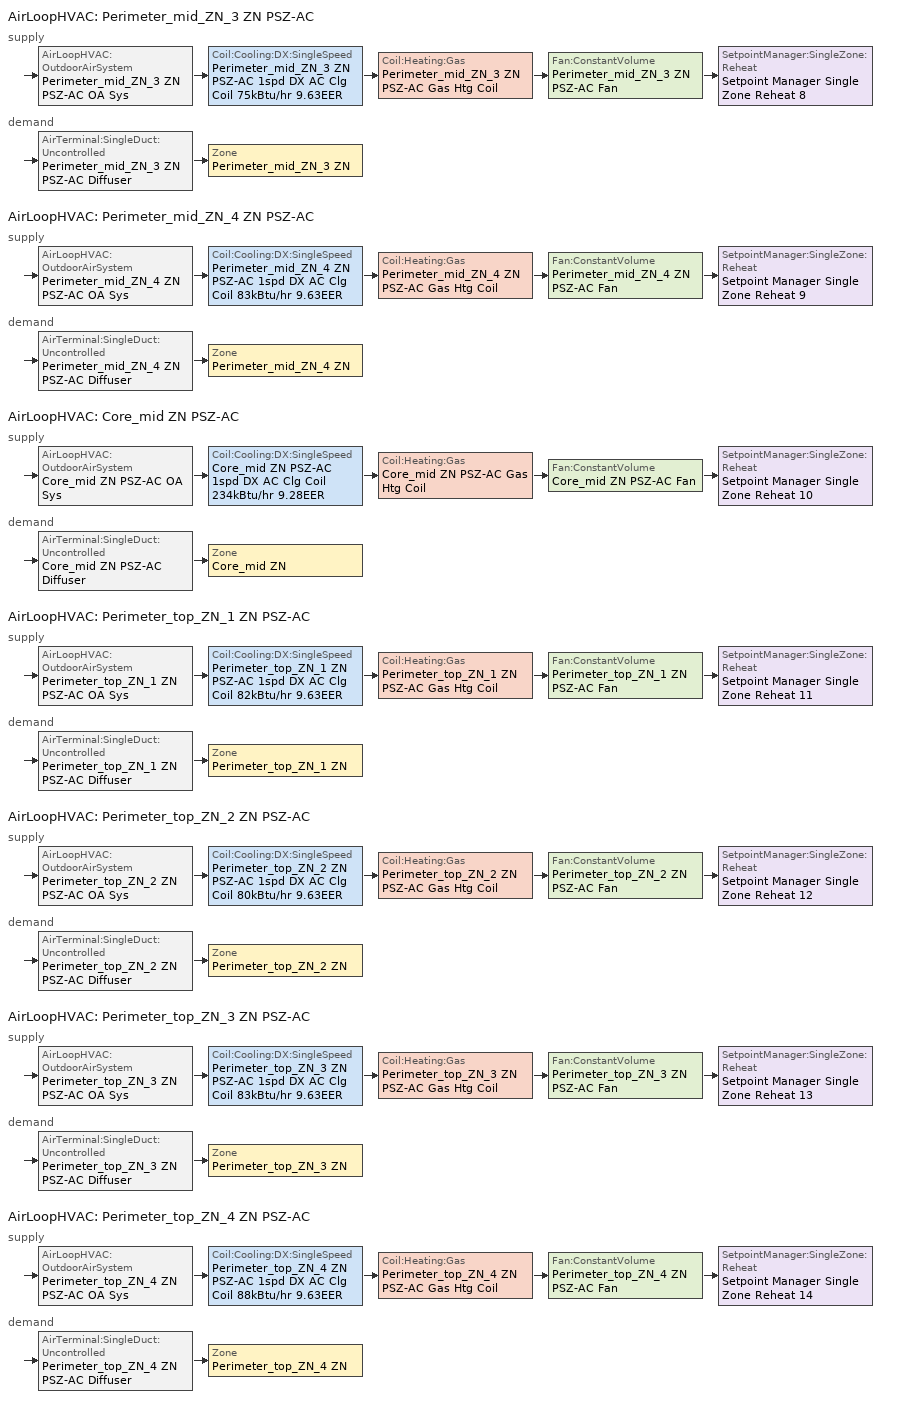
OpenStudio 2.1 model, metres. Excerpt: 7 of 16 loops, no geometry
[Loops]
AirLoopHVAC 'Perimeter_mid_ZN_3 ZN PSZ-AC'
 supply: AirLoopHVAC:OutdoorAirSystem 'Perimeter_mid_ZN_3 ZN PSZ-AC OA Sys' > Coil:Cooling:DX:SingleSpeed 'Perimeter_mid_ZN_3 ZN PSZ-AC 1spd DX AC Clg Coil 75kBtu/hr 9.63EER' > Coil:Heating:Gas 'Perimeter_mid_ZN_3 ZN PSZ-AC Gas Htg Coil' > Fan:ConstantVolume 'Perimeter_mid_ZN_3 ZN PSZ-AC Fan' > SetpointManager:SingleZone:Reheat 'Setpoint Manager Single Zone Reheat 8'
 demand: AirTerminal:SingleDuct:Uncontrolled 'Perimeter_mid_ZN_3 ZN PSZ-AC Diffuser' > Zone 'Perimeter_mid_ZN_3 ZN'
AirLoopHVAC 'Perimeter_mid_ZN_4 ZN PSZ-AC'
 supply: AirLoopHVAC:OutdoorAirSystem 'Perimeter_mid_ZN_4 ZN PSZ-AC OA Sys' > Coil:Cooling:DX:SingleSpeed 'Perimeter_mid_ZN_4 ZN PSZ-AC 1spd DX AC Clg Coil 83kBtu/hr 9.63EER' > Coil:Heating:Gas 'Perimeter_mid_ZN_4 ZN PSZ-AC Gas Htg Coil' > Fan:ConstantVolume 'Perimeter_mid_ZN_4 ZN PSZ-AC Fan' > SetpointManager:SingleZone:Reheat 'Setpoint Manager Single Zone Reheat 9'
 demand: AirTerminal:SingleDuct:Uncontrolled 'Perimeter_mid_ZN_4 ZN PSZ-AC Diffuser' > Zone 'Perimeter_mid_ZN_4 ZN'
AirLoopHVAC 'Core_mid ZN PSZ-AC'
 supply: AirLoopHVAC:OutdoorAirSystem 'Core_mid ZN PSZ-AC OA Sys' > Coil:Cooling:DX:SingleSpeed 'Core_mid ZN PSZ-AC 1spd DX AC Clg Coil 234kBtu/hr 9.28EER' > Coil:Heating:Gas 'Core_mid ZN PSZ-AC Gas Htg Coil' > Fan:ConstantVolume 'Core_mid ZN PSZ-AC Fan' > SetpointManager:SingleZone:Reheat 'Setpoint Manager Single Zone Reheat 10'
 demand: AirTerminal:SingleDuct:Uncontrolled 'Core_mid ZN PSZ-AC Diffuser' > Zone 'Core_mid ZN'
AirLoopHVAC 'Perimeter_top_ZN_1 ZN PSZ-AC'
 supply: AirLoopHVAC:OutdoorAirSystem 'Perimeter_top_ZN_1 ZN PSZ-AC OA Sys' > Coil:Cooling:DX:SingleSpeed 'Perimeter_top_ZN_1 ZN PSZ-AC 1spd DX AC Clg Coil 82kBtu/hr 9.63EER' > Coil:Heating:Gas 'Perimeter_top_ZN_1 ZN PSZ-AC Gas Htg Coil' > Fan:ConstantVolume 'Perimeter_top_ZN_1 ZN PSZ-AC Fan' > SetpointManager:SingleZone:Reheat 'Setpoint Manager Single Zone Reheat 11'
 demand: AirTerminal:SingleDuct:Uncontrolled 'Perimeter_top_ZN_1 ZN PSZ-AC Diffuser' > Zone 'Perimeter_top_ZN_1 ZN'
AirLoopHVAC 'Perimeter_top_ZN_2 ZN PSZ-AC'
 supply: AirLoopHVAC:OutdoorAirSystem 'Perimeter_top_ZN_2 ZN PSZ-AC OA Sys' > Coil:Cooling:DX:SingleSpeed 'Perimeter_top_ZN_2 ZN PSZ-AC 1spd DX AC Clg Coil 80kBtu/hr 9.63EER' > Coil:Heating:Gas 'Perimeter_top_ZN_2 ZN PSZ-AC Gas Htg Coil' > Fan:ConstantVolume 'Perimeter_top_ZN_2 ZN PSZ-AC Fan' > SetpointManager:SingleZone:Reheat 'Setpoint Manager Single Zone Reheat 12'
 demand: AirTerminal:SingleDuct:Uncontrolled 'Perimeter_top_ZN_2 ZN PSZ-AC Diffuser' > Zone 'Perimeter_top_ZN_2 ZN'
AirLoopHVAC 'Perimeter_top_ZN_3 ZN PSZ-AC'
 supply: AirLoopHVAC:OutdoorAirSystem 'Perimeter_top_ZN_3 ZN PSZ-AC OA Sys' > Coil:Cooling:DX:SingleSpeed 'Perimeter_top_ZN_3 ZN PSZ-AC 1spd DX AC Clg Coil 83kBtu/hr 9.63EER' > Coil:Heating:Gas 'Perimeter_top_ZN_3 ZN PSZ-AC Gas Htg Coil' > Fan:ConstantVolume 'Perimeter_top_ZN_3 ZN PSZ-AC Fan' > SetpointManager:SingleZone:Reheat 'Setpoint Manager Single Zone Reheat 13'
 demand: AirTerminal:SingleDuct:Uncontrolled 'Perimeter_top_ZN_3 ZN PSZ-AC Diffuser' > Zone 'Perimeter_top_ZN_3 ZN'
AirLoopHVAC 'Perimeter_top_ZN_4 ZN PSZ-AC'
 supply: AirLoopHVAC:OutdoorAirSystem 'Perimeter_top_ZN_4 ZN PSZ-AC OA Sys' > Coil:Cooling:DX:SingleSpeed 'Perimeter_top_ZN_4 ZN PSZ-AC 1spd DX AC Clg Coil 88kBtu/hr 9.63EER' > Coil:Heating:Gas 'Perimeter_top_ZN_4 ZN PSZ-AC Gas Htg Coil' > Fan:ConstantVolume 'Perimeter_top_ZN_4 ZN PSZ-AC Fan' > SetpointManager:SingleZone:Reheat 'Setpoint Manager Single Zone Reheat 14'
 demand: AirTerminal:SingleDuct:Uncontrolled 'Perimeter_top_ZN_4 ZN PSZ-AC Diffuser' > Zone 'Perimeter_top_ZN_4 ZN'
[Sizing:Zone] Zone Cooling Design Supply Air Temperature Input Method=SupplyAirTemperature; Zone Cooling Design Supply Air Temperature {C}=12.8; Zone Cooling Design Supply Air Temperature Difference {deltaC}=11.11; Zone Heating Design Supply Air Temperature Input Method=SupplyAirTemperature; Zone Heating Design Supply Air Temperature {C}=40; Zone Heating Design Supply Air Temperature Difference {deltaC}=11.11; Zone Cooling Design Supply Air Humidity Ratio {kg-H2O/kg-air}=0.0085; Zone Heating Design Supply Air Humidity Ratio {kg-H2O/kg-air}=0.008; Cooling Design Air Flow Method=DesignDay; Heating Design Air Flow Method=DesignDay; Account for Dedicated Outdoor Air System=No; Dedicated Outdoor Air System Control Strategy=NeutralSupplyAir; Dedicated Outdoor Air Low Setpoint Temperature for Design {C}=autosize; Dedicated Outdoor Air High Setpoint Temperature for Design {C}=autosize
Core_mid ZN; Perimeter_top_ZN_1 ZN; Perimeter_top_ZN_3 ZN; Perimeter_top_ZN_4 ZN; Perimeter_top_ZN_2 ZN; Perimeter_mid_ZN_3 ZN; Perimeter_mid_ZN_4 ZN
[Zone equipment]
Core_mid ZN: Core_mid ZN PSZ-AC Diffuser
Perimeter_top_ZN_1 ZN: Perimeter_top_ZN_1 ZN PSZ-AC Diffuser
Perimeter_top_ZN_3 ZN: Perimeter_top_ZN_3 ZN PSZ-AC Diffuser
Perimeter_top_ZN_4 ZN: Perimeter_top_ZN_4 ZN PSZ-AC Diffuser
Perimeter_top_ZN_2 ZN: Perimeter_top_ZN_2 ZN PSZ-AC Diffuser
Perimeter_mid_ZN_3 ZN: Perimeter_mid_ZN_3 ZN PSZ-AC Diffuser
Perimeter_mid_ZN_4 ZN: Perimeter_mid_ZN_4 ZN PSZ-AC Diffuser
[AirLoopHVAC] Availability Schedule=OfficeMedium HVACOperationSchd; Design Supply Air Flow Rate {m3/s}=AutoSize
Name | Availability Manager
Perimeter_mid_ZN_3 ZN PSZ-AC | Availability Manager Night Cycle 8
Perimeter_mid_ZN_4 ZN PSZ-AC | Availability Manager Night Cycle 9
Core_mid ZN PSZ-AC | Availability Manager Night Cycle 10
Perimeter_top_ZN_1 ZN PSZ-AC | Availability Manager Night Cycle 11
Perimeter_top_ZN_2 ZN PSZ-AC | Availability Manager Night Cycle 12
Perimeter_top_ZN_3 ZN PSZ-AC | Availability Manager Night Cycle 13
Perimeter_top_ZN_4 ZN PSZ-AC | Availability Manager Night Cycle 14
[Sizing:System] Type of Load to Size On=Sensible; Design Outdoor Air Flow Rate {m3/s}=Autosize; Minimum System Air Flow Ratio=1; Preheat Design Temperature {C}=7; Preheat Design Humidity Ratio {kg-H2O/kg-Air}=0.008; Precool Design Temperature {C}=12.8; Precool Design Humidity Ratio {kg-H2O/kg-Air}=0.008; Central Cooling Design Supply Air Temperature {C}=12.8; Central Heating Design Supply Air Temperature {C}=40; Sizing Option=Coincident; 100% Outdoor Air in Cooling=No; 100% Outdoor Air in Heating=No; Central Cooling Design Supply Air Humidity Ratio {kg-H2O/kg-Air}=0.0085; Central Heating Design Supply Air Humidity Ratio {kg-H2O/kg-Air}=0.008; Cooling Design Air Flow Method=DesignDay; Cooling Design Air Flow Rate {m3/s}=0; Heating Design Air Flow Method=DesignDay; Heating Design Air Flow Rate {m3/s}=0; System Outdoor Air Method=ZoneSum; Zone Maximum Outdoor Air Fraction=1; Cooling Supply Air Flow Rate Per Floor Area {m3/s-m2}=0.00996765; Cooling Fraction of Autosized Cooling Supply Air Flow Rate=1; Cooling Supply Air Flow Rate Per Unit Cooling Capacity {m3/s-W}=3.94755e-05; Heating Supply Air Flow Rate Per Floor Area {m3/s-m2}=0.00996765; Heating Fraction of Autosized Heating Supply Air Flow Rate=1; Heating Fraction of Autosized Cooling Supply Air Flow Rate=1; Heating Supply Air Flow Rate Per Unit Heating Capacity {m3/s-W}=3.15882e-05; Cooling Design Capacity Method=CoolingDesignCapacity; Cooling Design Capacity {W}=autosize; Cooling Design Capacity Per Floor Area {W/m2}=234.7; Fraction of Autosized Cooling Design Capacity=1; Heating Design Capacity Method=HeatingDesignCapacity; Heating Design Capacity {W}=autosize; Heating Design Capacity Per Floor Area {W/m2}=157; Fraction of Autosized Heating Design Capacity=1; Central Cooling Capacity Control Method=OnOff
Perimeter_mid_ZN_3 ZN PSZ-AC; Perimeter_mid_ZN_4 ZN PSZ-AC; Core_mid ZN PSZ-AC; Perimeter_top_ZN_1 ZN PSZ-AC; Perimeter_top_ZN_2 ZN PSZ-AC; Perimeter_top_ZN_3 ZN PSZ-AC; Perimeter_top_ZN_4 ZN PSZ-AC
[SetpointManager:SingleZone:Reheat] Minimum Supply Air Temperature {C}=10; Maximum Supply Air Temperature {C}=50
Name | Control Zone
Setpoint Manager Single Zone Reheat 8 | Perimeter_mid_ZN_3 ZN
Setpoint Manager Single Zone Reheat 9 | Perimeter_mid_ZN_4 ZN
Setpoint Manager Single Zone Reheat 10 | Core_mid ZN
Setpoint Manager Single Zone Reheat 11 | Perimeter_top_ZN_1 ZN
Setpoint Manager Single Zone Reheat 12 | Perimeter_top_ZN_2 ZN
Setpoint Manager Single Zone Reheat 13 | Perimeter_top_ZN_3 ZN
Setpoint Manager Single Zone Reheat 14 | Perimeter_top_ZN_4 ZN
[Fan:ConstantVolume] Availability Schedule=OfficeMedium HVACOperationSchd; Pressure Rise {Pa}=622.722; Maximum Flow Rate {m3/s}=AutoSize
Name | Fan Efficiency | Motor Efficiency
Perimeter_mid_ZN_3 ZN PSZ-AC Fan; Perimeter_mid_ZN_4 ZN PSZ-AC Fan; Perimeter_top_ZN_1 ZN PSZ-AC Fan; Perimeter_top_ZN_2 ZN PSZ-AC Fan; Perimeter_top_ZN_3 ZN PSZ-AC Fan; Perimeter_top_ZN_4 ZN PSZ-AC Fan | 0.546 | 0.84
Core_mid ZN PSZ-AC Fan | 0.56875 | 0.875
[Coil:Heating:Gas] Availability Schedule=Always On Discrete; Gas Burner Efficiency=0.78; Nominal Capacity {W}=AutoSize; Parasitic Electric Load {W}=0; Parasitic Gas Load {W}=0
Perimeter_mid_ZN_3 ZN PSZ-AC Gas Htg Coil; Perimeter_mid_ZN_4 ZN PSZ-AC Gas Htg Coil; Core_mid ZN PSZ-AC Gas Htg Coil; Perimeter_top_ZN_1 ZN PSZ-AC Gas Htg Coil; Perimeter_top_ZN_2 ZN PSZ-AC Gas Htg Coil; Perimeter_top_ZN_3 ZN PSZ-AC Gas Htg Coil; Perimeter_top_ZN_4 ZN PSZ-AC Gas Htg Coil
[Coil:Cooling:DX:SingleSpeed] Availability Schedule=Always On Discrete; Rated Total Cooling Capacity {W}=autosize; Rated Sensible Heat Ratio=autosize; Rated Air Flow Rate {m3/s}=autosize; Rated Evaporator Fan Power Per Volume Flow Rate {W/(m3/s)}=773.3; Condenser Type=AirCooled; Evaporative Condenser Effectiveness=0; Evaporative Condenser Air Flow Rate {m3/s}=Autosize; Evaporative Condenser Pump Rated Power Consumption {W}=Autosize; Crankcase Heater Capacity {W}=0; Maximum Outdoor Dry-Bulb Temperature for Crankcase Heater Operation {C}=0; Basin Heater Capacity {W/K}=0; Basin Heater Setpoint Temperature {C}=10
Name | Rated COP {W/W} | Total Cooling Capacity Function of Temperature Curve | Total Cooling Capacity Function of Flow Fraction Curve | Energy Input Ratio Function of Temperature Curve | Energy Input Ratio Function of Flow Fraction Curve | Part Load Fraction Correlation Curve
Perimeter_mid_ZN_3 ZN PSZ-AC 1spd DX AC Clg Coil 75kBtu/hr 9.63EER | 3.31187 | DOE Ref DX Clg Coil Cool-Cap-fT 9 | DOE Ref DX Clg Coil Cool-CAP-fFlow 9 | DOE Ref DX Clg Coil Cool-EIR-fT 9 | DOE Ref DX Clg Coil Cool-EIR-fFlow 9 | DOE Ref DX Clg Coil Cool-PLF-fPLR 9
Perimeter_mid_ZN_4 ZN PSZ-AC 1spd DX AC Clg Coil 83kBtu/hr 9.63EER | 3.31792 | DOE Ref DX Clg Coil Cool-Cap-fT 10 | DOE Ref DX Clg Coil Cool-CAP-fFlow 10 | DOE Ref DX Clg Coil Cool-EIR-fT 10 | DOE Ref DX Clg Coil Cool-EIR-fFlow 10 | DOE Ref DX Clg Coil Cool-PLF-fPLR 10
Core_mid ZN PSZ-AC 1spd DX AC Clg Coil 234kBtu/hr 9.28EER | 3.30667 | DOE Ref DX Clg Coil Cool-Cap-fT 1 | DOE Ref DX Clg Coil Cool-CAP-fFlow 1 | DOE Ref DX Clg Coil Cool-EIR-fT 1 | DOE Ref DX Clg Coil Cool-EIR-fFlow 1 | DOE Ref DX Clg Coil Cool-PLF-fPLR 1
Perimeter_top_ZN_1 ZN PSZ-AC 1spd DX AC Clg Coil 82kBtu/hr 9.63EER | 3.31678 | DOE Ref DX Clg Coil Cool-Cap-fT 11 | DOE Ref DX Clg Coil Cool-CAP-fFlow 11 | DOE Ref DX Clg Coil Cool-EIR-fT 11 | DOE Ref DX Clg Coil Cool-EIR-fFlow 11 | DOE Ref DX Clg Coil Cool-PLF-fPLR 11
Perimeter_top_ZN_2 ZN PSZ-AC 1spd DX AC Clg Coil 80kBtu/hr 9.63EER | 3.31503 | DOE Ref DX Clg Coil Cool-Cap-fT 12 | DOE Ref DX Clg Coil Cool-CAP-fFlow 12 | DOE Ref DX Clg Coil Cool-EIR-fT 12 | DOE Ref DX Clg Coil Cool-EIR-fFlow 12 | DOE Ref DX Clg Coil Cool-PLF-fPLR 12
Perimeter_top_ZN_3 ZN PSZ-AC 1spd DX AC Clg Coil 83kBtu/hr 9.63EER | 3.3174 | DOE Ref DX Clg Coil Cool-Cap-fT 13 | DOE Ref DX Clg Coil Cool-CAP-fFlow 13 | DOE Ref DX Clg Coil Cool-EIR-fT 13 | DOE Ref DX Clg Coil Cool-EIR-fFlow 13 | DOE Ref DX Clg Coil Cool-PLF-fPLR 13
Perimeter_top_ZN_4 ZN PSZ-AC 1spd DX AC Clg Coil 88kBtu/hr 9.63EER | 3.32117 | DOE Ref DX Clg Coil Cool-Cap-fT 14 | DOE Ref DX Clg Coil Cool-CAP-fFlow 14 | DOE Ref DX Clg Coil Cool-EIR-fT 14 | DOE Ref DX Clg Coil Cool-EIR-fFlow 14 | DOE Ref DX Clg Coil Cool-PLF-fPLR 14
[Controller:OutdoorAir] Minimum Outdoor Air Flow Rate {m3/s}=0; Maximum Outdoor Air Flow Rate {m3/s}=Autosize; Economizer Control Type=NoEconomizer; Economizer Control Action Type=ModulateFlow; Economizer Maximum Limit Dry-Bulb Temperature {C}=28; Economizer Maximum Limit Enthalpy {J/kg}=64000; Economizer Minimum Limit Dry-Bulb Temperature {C}=-100; Lockout Type=LockoutWithCompressor; Minimum Limit Type=FixedMinimum; Minimum Outdoor Air Schedule=Always On Discrete; High Humidity Control=No; Heat Recovery Bypass Control Type=BypassWhenOAFlowGreaterThanMinimum
Name | Controller Mechanical Ventilation
Perimeter_mid_ZN_3 ZN PSZ-AC OA Sys Controller | Controller Mechanical Ventilation 8
Perimeter_mid_ZN_4 ZN PSZ-AC OA Sys Controller | Controller Mechanical Ventilation 9
Core_mid ZN PSZ-AC OA Sys Controller | Controller Mechanical Ventilation 10
Perimeter_top_ZN_1 ZN PSZ-AC OA Sys Controller | Controller Mechanical Ventilation 11
Perimeter_top_ZN_2 ZN PSZ-AC OA Sys Controller | Controller Mechanical Ventilation 12
Perimeter_top_ZN_3 ZN PSZ-AC OA Sys Controller | Controller Mechanical Ventilation 13
Perimeter_top_ZN_4 ZN PSZ-AC OA Sys Controller | Controller Mechanical Ventilation 14
[Controller:MechanicalVentilation] Availability Schedule=Always On Discrete; System Outdoor Air Method=ZoneSum
Controller Mechanical Ventilation 8; Controller Mechanical Ventilation 9; Controller Mechanical Ventilation 10; Controller Mechanical Ventilation 11; Controller Mechanical Ventilation 12; Controller Mechanical Ventilation 13; Controller Mechanical Ventilation 14
[AirLoopHVAC:OutdoorAirSystem]
Name | Controller
Perimeter_mid_ZN_3 ZN PSZ-AC OA Sys | Perimeter_mid_ZN_3 ZN PSZ-AC OA Sys Controller
Perimeter_mid_ZN_4 ZN PSZ-AC OA Sys | Perimeter_mid_ZN_4 ZN PSZ-AC OA Sys Controller
Core_mid ZN PSZ-AC OA Sys | Core_mid ZN PSZ-AC OA Sys Controller
Perimeter_top_ZN_1 ZN PSZ-AC OA Sys | Perimeter_top_ZN_1 ZN PSZ-AC OA Sys Controller
Perimeter_top_ZN_2 ZN PSZ-AC OA Sys | Perimeter_top_ZN_2 ZN PSZ-AC OA Sys Controller
Perimeter_top_ZN_3 ZN PSZ-AC OA Sys | Perimeter_top_ZN_3 ZN PSZ-AC OA Sys Controller
Perimeter_top_ZN_4 ZN PSZ-AC OA Sys | Perimeter_top_ZN_4 ZN PSZ-AC OA Sys Controller
[AvailabilityManager:NightCycle] Control Type=CycleOnAny; Thermostat Tolerance {deltaC}=1; Cycling Run Time {s}=3600
Availability Manager Night Cycle 8; Availability Manager Night Cycle 9; Availability Manager Night Cycle 10; Availability Manager Night Cycle 11; Availability Manager Night Cycle 12; Availability Manager Night Cycle 13; Availability Manager Night Cycle 14
[AirTerminal:SingleDuct:Uncontrolled] Availability Schedule=Always On Discrete; Maximum Air Flow Rate {m3/s}=AutoSize
Perimeter_mid_ZN_3 ZN PSZ-AC Diffuser; Perimeter_mid_ZN_4 ZN PSZ-AC Diffuser; Core_mid ZN PSZ-AC Diffuser; Perimeter_top_ZN_1 ZN PSZ-AC Diffuser; Perimeter_top_ZN_2 ZN PSZ-AC Diffuser; Perimeter_top_ZN_3 ZN PSZ-AC Diffuser; Perimeter_top_ZN_4 ZN PSZ-AC Diffuser
[Schedule:Ruleset]
OfficeMedium HVACOperationSchd: Default Day Schedule=OfficeMedium HVACOperationSchd Default; Summer Design Day Schedule=OfficeMedium HVACOperationSchd Summer Design Day; Winter Design Day Schedule=OfficeMedium HVACOperationSchd Winter Design Day
[Schedule:Day]
OfficeMedium HVACOperationSchd Default: 24, 0, 0
OfficeMedium HVACOperationSchd Summer Design Day; OfficeMedium HVACOperationSchd SmrDsn|Wkdy Day: 6, 0, 0, 22, 0, 1, 24, 0, 0
OfficeMedium HVACOperationSchd Winter Design Day; OfficeMedium HVACOperationSchd WntrDsn|Sat Day: 6, 0, 0, 18, 0, 1, 24, 0, 0
[Schedule:Rule] Schedule Ruleset=OfficeMedium HVACOperationSchd; Date Specification Type=DateRange; Start Month=1; Start Day=1; End Month=12; End Day=31
Name | Rule Order | Day Schedule | Apply Monday | Apply Tuesday | Apply Wednesday | Apply Thursday | Apply Friday | Apply Saturday
Schedule Rule 16 | 1 | OfficeMedium HVACOperationSchd SmrDsn|Wkdy Day | Yes | Yes | Yes | Yes | Yes
Schedule Rule 17 | 0 | OfficeMedium HVACOperationSchd WntrDsn|Sat Day |  |  |  |  |  | Yes
[Schedule:Constant]
Always On Discrete: Value=1
[Curve:Biquadratic] Minimum Value of x=-100; Maximum Value of x=100; Minimum Value of y=-100; Maximum Value of y=100
Name | Coefficient1 Constant | Coefficient2 x | Coefficient3 x**2 | Coefficient4 y | Coefficient5 y**2 | Coefficient6 x*y
DOE Ref DX Clg Coil Cool-Cap-fT 1; DOE Ref DX Clg Coil Cool-Cap-fT 9; DOE Ref DX Clg Coil Cool-Cap-fT 10; DOE Ref DX Clg Coil Cool-Cap-fT 11; DOE Ref DX Clg Coil Cool-Cap-fT 12; DOE Ref DX Clg Coil Cool-Cap-fT 13; DOE Ref DX Clg Coil Cool-Cap-fT 14 | 0.971212 | -0.0152755 | 0.00144345 | -0.00039321 | -6.8364e-06 | -0.000290596
DOE Ref DX Clg Coil Cool-EIR-fT 1; DOE Ref DX Clg Coil Cool-EIR-fT 9; DOE Ref DX Clg Coil Cool-EIR-fT 10; DOE Ref DX Clg Coil Cool-EIR-fT 11; DOE Ref DX Clg Coil Cool-EIR-fT 12; DOE Ref DX Clg Coil Cool-EIR-fT 13; DOE Ref DX Clg Coil Cool-EIR-fT 14 | 0.286871 | 0.0239022 | -0.000810648 | 0.0134585 | 0.000338936 | -0.000487004
[Curve:Quadratic] Coefficient1 Constant=0.909496; Coefficient2 x=0.0986477; Coefficient3 x**2=-0.00819488; Minimum Value of x=0; Maximum Value of x=1
DOE Ref DX Clg Coil Cool-PLF-fPLR 1; DOE Ref DX Clg Coil Cool-PLF-fPLR 9; DOE Ref DX Clg Coil Cool-PLF-fPLR 10; DOE Ref DX Clg Coil Cool-PLF-fPLR 11; DOE Ref DX Clg Coil Cool-PLF-fPLR 12; DOE Ref DX Clg Coil Cool-PLF-fPLR 13; DOE Ref DX Clg Coil Cool-PLF-fPLR 14
[Curve:Cubic] Coefficient1 Constant=1; Coefficient2 x=0; Coefficient3 x**2=0; Coefficient4 x**3=0; Minimum Value of x=-100; Maximum Value of x=100
DOE Ref DX Clg Coil Cool-CAP-fFlow 1; DOE Ref DX Clg Coil Cool-EIR-fFlow 1; DOE Ref DX Clg Coil Cool-CAP-fFlow 9; DOE Ref DX Clg Coil Cool-EIR-fFlow 9; DOE Ref DX Clg Coil Cool-CAP-fFlow 10; DOE Ref DX Clg Coil Cool-EIR-fFlow 10; DOE Ref DX Clg Coil Cool-CAP-fFlow 11; DOE Ref DX Clg Coil Cool-EIR-fFlow 11; DOE Ref DX Clg Coil Cool-CAP-fFlow 12; DOE Ref DX Clg Coil Cool-EIR-fFlow 12; DOE Ref DX Clg Coil Cool-CAP-fFlow 13; DOE Ref DX Clg Coil Cool-EIR-fFlow 13; DOE Ref DX Clg Coil Cool-CAP-fFlow 14; DOE Ref DX Clg Coil Cool-EIR-fFlow 14
